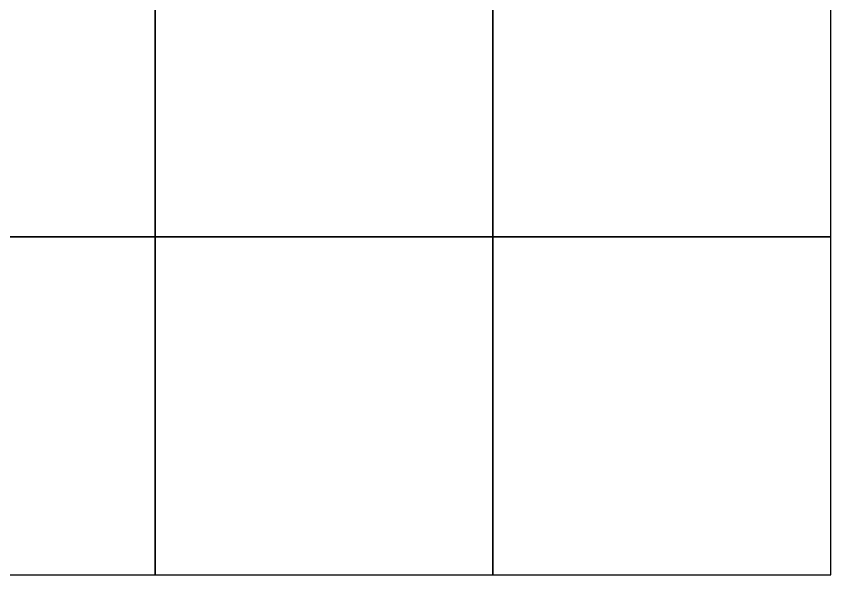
# Model space of a CAD drawing. Extents: x 34233638 to 35010029, y 7400000 to 8016345.
# Drawn here: x 34879451 to 35000000, y 7400000 to 7482662 of the extents above; entities that cross this region are included whole.
import ezdxf

# ---------------------------------------------------------------- set-up
doc = ezdxf.new("R2010")
doc.units = 0
doc.header["$LTSCALE"] = 6
doc.header["$MEASUREMENT"] = 0
doc.header["$PDMODE"] = 1
doc.layers.get('0').update_dxf_attribs({"linetype": 'CONTINUOUS'})
for name, color, linetype in [('X-BOITE', 169, 'CONTINUOUS'), ('X-BOITE-C1', 218, 'CONTINUOUS'), ('X-BOITE-C2', 238, 'CONTINUOUS'), ('X-BOITE-PL', 248, 'CONTINUOUS'), ('X-CUBE', 188, 'CONTINUOUS')]:
    doc.layers.add(name, color=color, linetype=linetype)

# ---------------------------------------------------------------- blocks, each defined once
blk = doc.blocks.new('CUBEX')
at = {"layer": 'X-CUBE'}
for points in [[(0, 0, 50000), (50000, 0, 50000), (50000, 50000, 50000), (0, 50000, 50000)], [(0, 0, 0), (50000, 0, 0), (50000, 50000, 0), (0, 50000, 0)]]:
    blk.add_polyline3d(points, close=True, dxfattribs=at)
for points in [[(0, 50000, 0), (0, 50000, 50000), (50000, 50000, 50000), (50000, 50000, 0)], [(0, 0, 0), (0, 0, 50000), (50000, 0, 50000), (50000, 0, 0)]]:
    blk.add_polyline3d(points, dxfattribs=at)
blk = doc.blocks.new('CUBE1')
at = {"layer": 'X-CUBE'}
for p in [(350000, 50000, -50000), (350000, 50000, -100000), (400000, 50000, -50000), (400000, 50000, -100000), (450000, 50000, -50000), (450000, 50000, -100000), (350000, 0, -50000), (350000, 0, -100000), (400000, 0, -50000), (400000, 0, -100000), (450000, 0, -50000), (450000, 0, -100000)]:
    blk.add_blockref('CUBEX', p, dxfattribs=at)
blk = doc.blocks.new('BOITE1')
at = {"layer": 'X-BOITE'}
for points in [[(500000, 0, -100000), (500000, 200000, -100000)], [(500000, 0, 0), (500000, 200000, 0)], [(0, 0, -100000), (500000, 0, -100000)], [(0, 0, 0), (500000, 0, 0)], [(500000, 0, -100000), (500000, 0, 0)]]:
    blk.add_polyline3d(points, dxfattribs=at)
at = {"layer": 'X-BOITE-C1', "extrusion": (-1, 0, 0)}
for p in [(500000, 0, 200000), (500000, 0)]:
    blk.add_point(p, dxfattribs=at)
at = {"layer": 'X-BOITE-C2'}
for points in [[(500000, 0, -50000), (500000, 200000, -50000)], [(500000, 50000, -100000), (500000, 50000, 0)]]:
    blk.add_polyline3d(points, dxfattribs=at)
at = {"layer": 'X-BOITE-PL'}
for points in [[(400000, 200000, -100000), (400000, 0, -100000)], [(450000, 200000, -100000), (450000, 0, -100000)], [(0, 50000, -100000), (500000, 50000, -100000)]]:
    blk.add_polyline3d(points, dxfattribs=at)

msp = doc.modelspace()

# ---------------------------------------------------------------- block references
for name in ['CUBE1', 'BOITE1']:
    msp.add_blockref(name, (34500000, 7400000))

doc.saveas('drawing.dxf')
